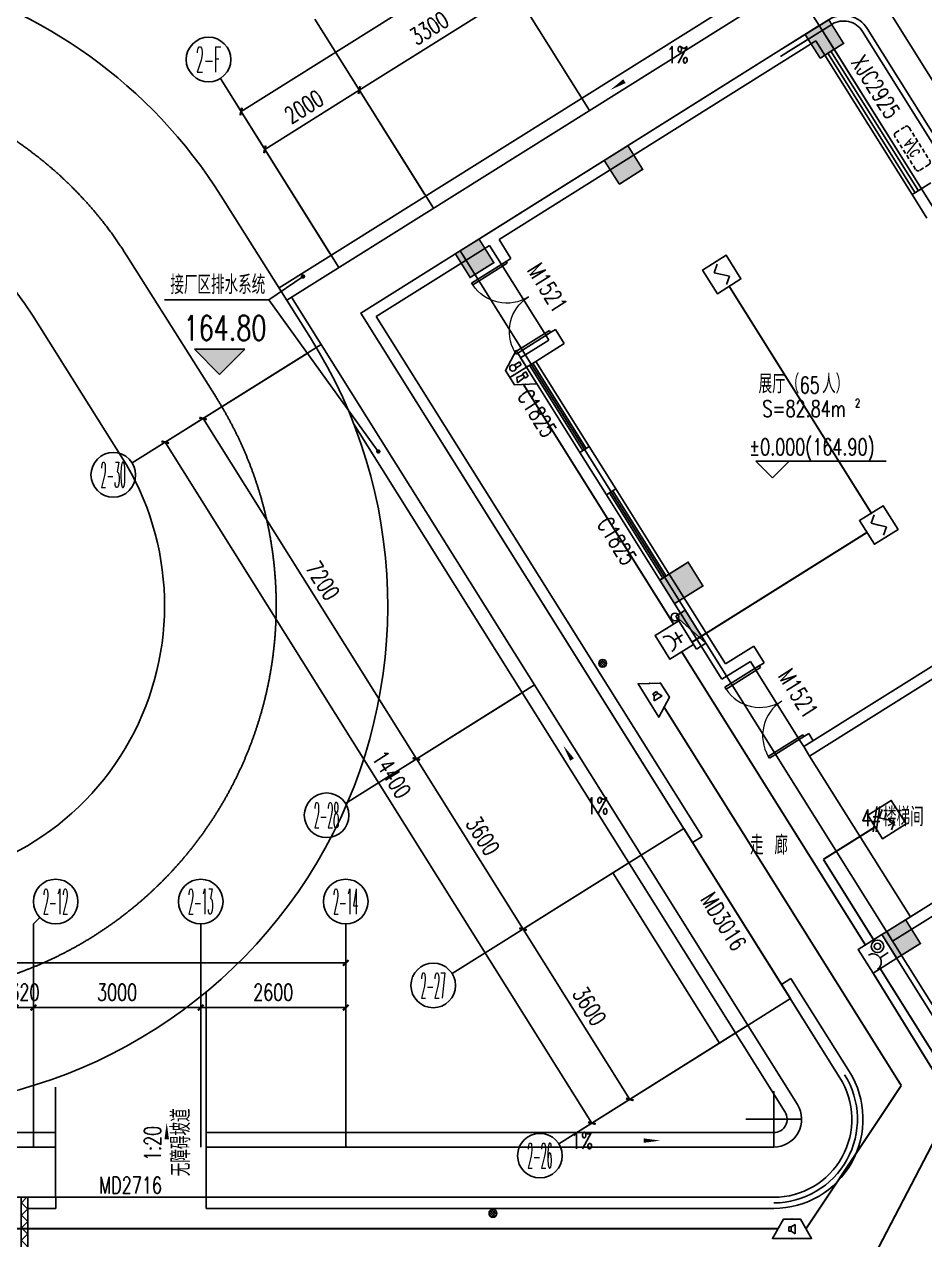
# Model space of a CAD drawing. Extents: x -9422388 to 15610651, y -1992469 to 953794.
# Drawn here: x -2934038 to -2917898, y -431519 to -409738 of the extents above; entities that cross this region are included whole.
import ezdxf
from ezdxf.enums import TextEntityAlignment as Align

# ---------------------------------------------------------------- set-up
doc = ezdxf.new("R2010")
doc.units = 0
doc.header["$LTSCALE"] = 1000
for name, pattern in [('( Hidden )', [0.375, 0.25, -0.125]), ('DASH', [0.35, 0.25, -0.1]), ('DOTE', [2.42, 2, -0.2, 0.02, -0.2])]:
    doc.linetypes.add(name, pattern=pattern)
for name, color, linetype in [('A-FLOR-HVAC', 4, 'Continuous'), ('AXIS_TEXT', 7, 'Continuous'), ('C-KZ', 2, 'Continuous'), ('C-Z-HATCH', 253, 'Continuous'), ('EQUIP-消防', 3, 'Continuous'), ('EQUIP_消火栓', 7, 'Continuous'), ('WINDOW_TEXT', 7, 'Continuous'), ('WIRE-消防', 5, 'DOTE'), ('WIRE-消防广播', 4, 'TG_BC'), ('WIRE-消防电话', 4, 'TG_F'), ('道路', 4, 'Continuous')]:
    doc.layers.add(name, color=color, linetype=linetype)
doc.styles.add('_TCH_AXIS', font='COMPLEX', dxfattribs={"bigfont": 'GBCBIG'})
doc.styles.add('_TCH_DIM', font='SIMPLEX', dxfattribs={"bigfont": 'GBCBIG'})
doc.styles.add('_TCH_DIM_T3', font='SIMPLEX', dxfattribs={"width": 0.705882, "bigfont": 'GBCBIG'})
doc.styles.add('_TCH_WINDOW', font='SIMPLEX', dxfattribs={"height": 3.5, "bigfont": 'GBCBIG'})
doc.styles.add('COMPLEX', font='COMPLEX')
doc.styles.get("Standard").update_dxf_attribs({"font": 'gbenor.shx', "bigfont": 'gbcbig.shx'})
doc.styles.add('TG_LINETYPE', font='SIMPLEX', dxfattribs={"width": 0.8, "height": 3.5, "bigfont": 'HZTXT'})
doc.linetypes.add('TG_BC', pattern='A,2,-0.85,["BC",TG_LINETYPE,S=0.1,R=0,X=-0.65,Y=-0.15],0', length=2.85)
doc.linetypes.add('TG_F', pattern='A,2,-0.4,["F",TG_LINETYPE,S=0.1,R=0,X=-0.28,Y=-0.15],0', length=2.4)
doc.dimstyles.new('_TCH_ARCH&&100', dxfattribs={"dimtxt": 297.5, "dimasz": 100, "dimexe": 250, "dimexo": 300, "dimgap": 126.25, "dimtad": 1, "dimdec": 0, "dimzin": 0, "dimdsep": 46, "dimtxsty": '_TCH_DIM_T3', "dimblk": 'ARCHTICK', "dimcen": 0.09, "dimclrt": 7, "dimazin": 2, "dimtfac": 1, "dimtdec": 0, "dimtix": 1, "dimtmove": 2, "dimatfit": 3, "dimfxl": 0, "dimtolj": 1, "dimtzin": 0, "dimarcsym": 0})

# ---------------------------------------------------------------- blocks, each defined once
blk = doc.blocks.new('KTWJ1')
at = {"layer": 'A-FLOR-HVAC', "color": 0, "linetype": '( Hidden )', "ltscale": 0.3}
blk.add_lwpolyline([(152982, -14209, 0.414214), (153032, -14259), (153732, -14259, 0.414214), (153782, -14209), (153782, -14009, 0.414214), (153732, -13959), (153032, -13959, 0.414214), (152982, -14009)], format="xyb", close=True, dxfattribs=at)
at = {"layer": 'A-FLOR-HVAC', "color": 0, "style": '_TCH_WINDOW', "width": 0.705882}
blk.add_text('A/C', height=170, dxfattribs=at).set_placement((153214, -14188))
blk = doc.blocks.new('A$C75680FEE')
at = {"layer": '道路', "color": 0, "linetype": 'Continuous'}
blk.add_line((120.239, 32.047), (118.365, 34.384), dxfattribs=at)
at = {"layer": '道路', "color": 0, "linetype": 'DASH', "ltscale": 5}
blk.add_line((118.679, 30.796), (116.805, 33.132), dxfattribs=at)
at = {"layer": '道路', "color": 0, "linetype": 'Continuous', "flags": 128}
blk.add_lwpolyline([(117.119, 29.544), (115.245, 31.881, 0.397913), (108.439, 32.821), (94.752, 23.046, 0.774175), (96.141, 19.432), (113.787, 21.447, 0.590353), (117.119, 29.544)], format="xyb", dxfattribs=at)
at = {"layer": '道路', "color": 0, "linetype": 'Continuous'}
for centre, start, end in [((111.345, 28.752), 38.74, 125.533), ((113.22, 26.415), 276.5175, 38.74)]:
    blk.add_arc(centre, 9, start, end, dxfattribs=at)
at = {"layer": '道路', "color": 0, "linetype": 'DASH', "ltscale": 5}
for centre, start, end in [((111.345, 28.752), 38.74, 125.533), ((113.22, 26.415), 276.5175, 38.74)]:
    blk.add_arc(centre, 7, start, end, dxfattribs=at)
blk = doc.blocks.new('宿舍楼柱网1')
at = {"layer": 'C-Z-HATCH'}
h = blk.add_hatch(color=0, dxfattribs=at)
h.dxf.hatch_style = 1
h.paths.add_polyline_path([(645860, 167538), (646284, 167803), (646019, 168227), (645595, 167962)])
h = blk.add_hatch(color=0, dxfattribs=at)
h.dxf.hatch_style = 1
edge = h.paths.add_edge_path()
edge.add_line((642259, 165280), (642680, 165549))
edge.add_line((642680, 165549), (642415, 165973))
edge.add_line((642415, 165973), (641991, 165708))
edge.add_line((641991, 165708), (642262, 165283))
h = blk.add_hatch(color=0, dxfattribs=at)
h.dxf.hatch_style = 1
h.paths.add_polyline_path([(642259, 165280), (642683, 165545), (642418, 165969), (641994, 165704)])
h = blk.add_hatch(color=0, dxfattribs=at)
h.dxf.hatch_style = 1
h.paths.add_polyline_path([(639588, 163611), (640012, 163876), (639747, 164300), (639323, 164035)])
h = blk.add_hatch(color=0, dxfattribs=at)
h.dxf.hatch_style = 1
h.paths.add_polyline_path([(643252, 157766), (643760, 158084), (643495, 158508), (642987, 158190)])
h = blk.add_hatch(color=0, dxfattribs=at)
h.dxf.hatch_style = 1
h.paths.add_polyline_path([(647235, 151411), (647659, 151675), (647394, 152100), (646970, 151835)])
at = {"layer": 'C-KZ', "color": 0, "const_width": 30}
for points in [[(645860, 167538), (646281, 167806), (646016, 168231), (645592, 167966), (645863, 167540)], [(642259, 165280), (642680, 165549), (642415, 165973), (641991, 165708), (642262, 165283)], [(639588, 163611), (640012, 163876), (639747, 164300), (639323, 164035), (639588, 163611)], [(643252, 157766), (643760, 158084), (643495, 158508), (642987, 158190), (643252, 157766)], [(647235, 151411), (647659, 151675), (647394, 152100), (646970, 151835), (647235, 151411)]]:
    blk.add_lwpolyline(points, dxfattribs=at)
blk = doc.blocks.new('$TCHSYS$WIN2D')
at = {"color": 0}
for p, q in [((-0.5, 0.5), (0.5, 0.5)), ((-0.5, 0.5), (-0.5, -0.5)), ((0.5, 0.5), (0.5, -0.5)), ((0.5, 0.1667), (-0.5, 0.1667)), ((0.5, -0.1667), (-0.5, -0.1667)), ((-0.5, -0.5), (0.5, -0.5))]:
    blk.add_line(p, q, dxfattribs=at)
blk = doc.blocks.new('_ArchTick')
at = {"color": 0, "linetype": 'ByBlock', "const_width": 0.4}
blk.add_lwpolyline([(-0.5, -0.5), (0.5, 0.5)], dxfattribs=at)
blk = doc.blocks.new('*D2797')
at = {"color": 0, "lineweight": -2, "transparency": 16777216}
for p, q in [((1362230, -187593), (1362230, -184343)), ((1418550, -187593), (1418550, -184343)), ((1362230, -184593), (1418550, -184593))]:
    blk.add_line(p, q, dxfattribs=at)
at = {"layer": 'Defpoints', "color": 0, "transparency": 16777216}
for p in [(1418550, -184593), (1362230, -187893), (1418550, -187893)]:
    blk.add_point(p, dxfattribs=at)
at = {"color": 0, "lineweight": -2, "transparency": 16777216, "xscale": 100, "yscale": 100, "zscale": 100, "rotation": 180}
blk.add_blockref('_ArchTick', (1362230, -184593), dxfattribs=at)
at = {"color": 0, "lineweight": -2, "transparency": 16777216, "xscale": 100, "yscale": 100, "zscale": 100}
blk.add_blockref('_ArchTick', (1418550, -184593), dxfattribs=at)
at = {"color": 7, "transparency": 16777216, "insert": (1390390, -184318), "char_height": 297.5, "attachment_point": 5, "style": '_TCH_DIM_T3'}
blk.add_mtext('\\A1;56320', dxfattribs=at)
blk = doc.blocks.new('*D2808')
at = {"color": 0, "lineweight": -2, "transparency": 16777216}
for p, q in [((1412630, -187593), (1412630, -185143)), ((1412950, -187593), (1412950, -185143)), ((1412630, -185393), (1412530, -185393)), ((1412630, -185393), (1412950, -185393)), ((1412950, -185393), (1413050, -185393))]:
    blk.add_line(p, q, dxfattribs=at)
at = {"layer": 'Defpoints', "color": 0, "transparency": 16777216}
for p in [(1412950, -185393), (1412630, -187893), (1412950, -187893)]:
    blk.add_point(p, dxfattribs=at)
at = {"color": 0, "lineweight": -2, "transparency": 16777216, "xscale": 100, "yscale": 100, "zscale": 100}
blk.add_blockref('_ArchTick', (1412630, -185393), dxfattribs=at)
at = {"color": 0, "lineweight": -2, "transparency": 16777216, "xscale": 100, "yscale": 100, "zscale": 100, "rotation": 180}
blk.add_blockref('_ArchTick', (1412950, -185393), dxfattribs=at)
at = {"color": 7, "transparency": 16777216, "insert": (1412790, -185118), "char_height": 297.5, "attachment_point": 5, "style": '_TCH_DIM_T3'}
blk.add_mtext('\\A1;320', dxfattribs=at)
blk = doc.blocks.new('*D2809')
at = {"color": 0, "lineweight": -2, "transparency": 16777216}
for p, q in [((1412950, -187593), (1412950, -185143)), ((1415950, -187593), (1415950, -185143)), ((1412950, -185393), (1415950, -185393))]:
    blk.add_line(p, q, dxfattribs=at)
at = {"layer": 'Defpoints', "color": 0, "transparency": 16777216}
for p in [(1415950, -185393), (1412950, -187893), (1415950, -187893)]:
    blk.add_point(p, dxfattribs=at)
at = {"color": 0, "lineweight": -2, "transparency": 16777216, "xscale": 100, "yscale": 100, "zscale": 100, "rotation": 180}
blk.add_blockref('_ArchTick', (1412950, -185393), dxfattribs=at)
at = {"color": 0, "lineweight": -2, "transparency": 16777216, "xscale": 100, "yscale": 100, "zscale": 100}
blk.add_blockref('_ArchTick', (1415950, -185393), dxfattribs=at)
at = {"color": 7, "transparency": 16777216, "insert": (1414450, -185118), "char_height": 297.5, "attachment_point": 5, "style": '_TCH_DIM_T3'}
blk.add_mtext('\\A1;3000', dxfattribs=at)
blk = doc.blocks.new('*D2810')
at = {"color": 0, "lineweight": -2, "transparency": 16777216}
for p, q in [((1415950, -187593), (1415950, -185143)), ((1418550, -187593), (1418550, -185143)), ((1415950, -185393), (1418550, -185393))]:
    blk.add_line(p, q, dxfattribs=at)
at = {"layer": 'Defpoints', "color": 0, "transparency": 16777216}
for p in [(1418550, -185393), (1415950, -187893), (1418550, -187893)]:
    blk.add_point(p, dxfattribs=at)
at = {"color": 0, "lineweight": -2, "transparency": 16777216, "xscale": 100, "yscale": 100, "zscale": 100, "rotation": 180}
blk.add_blockref('_ArchTick', (1415950, -185393), dxfattribs=at)
at = {"color": 0, "lineweight": -2, "transparency": 16777216, "xscale": 100, "yscale": 100, "zscale": 100}
blk.add_blockref('_ArchTick', (1418550, -185393), dxfattribs=at)
at = {"color": 7, "transparency": 16777216, "insert": (1417250, -185118), "char_height": 297.5, "attachment_point": 5, "style": '_TCH_DIM_T3'}
blk.add_mtext('\\A1;2600', dxfattribs=at)
blk = doc.blocks.new('*D2811')
at = {"color": 0, "lineweight": -2, "transparency": 16777216}
for p, q in [((1426317, -166831), (1424591, -164077)), ((1416674, -169334), (1424723, -164289)), ((1418267, -171876), (1416541, -169122))]:
    blk.add_line(p, q, dxfattribs=at)
at = {"layer": 'Defpoints', "color": 0, "transparency": 16777216}
for p in [(1424723, -164289), (1426476, -167085), (1418426, -172130)]:
    blk.add_point(p, dxfattribs=at)
at = {"color": 0, "lineweight": -2, "transparency": 16777216, "xscale": 100, "yscale": 100, "zscale": 100}
for p, rotation in [((1424723, -164289), 32.07829767622253), ((1416674, -169334), 212.0782976762225)]:
    blk.add_blockref('_ArchTick', p, dxfattribs=dict(at, rotation=rotation))
at = {"color": 7, "transparency": 16777216, "insert": (1420553, -166578), "char_height": 297.5, "attachment_point": 5, "rotation": 32.0783, "style": '_TCH_DIM_T3'}
blk.add_mtext('\\A1;9500', dxfattribs=at)
blk = doc.blocks.new('*D2812')
at = {"color": 0, "lineweight": -2, "transparency": 16777216}
for p, q in [((1419962, -170814), (1418661, -168738)), ((1417099, -170012), (1418793, -168950)), ((1418267, -171876), (1416966, -169800))]:
    blk.add_line(p, q, dxfattribs=at)
at = {"layer": 'Defpoints', "color": 0, "transparency": 16777216}
for p in [(1418793, -168950), (1420121, -171068), (1418426, -172130)]:
    blk.add_point(p, dxfattribs=at)
at = {"color": 0, "lineweight": -2, "transparency": 16777216, "xscale": 100, "yscale": 100, "zscale": 100}
for p, rotation in [((1418793, -168950), 32.07829767622228), ((1417099, -170012), 212.0782976762223)]:
    blk.add_blockref('_ArchTick', p, dxfattribs=dict(at, rotation=rotation))
at = {"color": 7, "transparency": 16777216, "insert": (1417800, -169248), "char_height": 297.5, "attachment_point": 5, "rotation": 32.0783, "style": '_TCH_DIM_T3'}
blk.add_mtext('\\A1;2000', dxfattribs=at)
blk = doc.blocks.new('*D2813')
at = {"color": 0, "lineweight": -2, "transparency": 16777216}
for p, q in [((1422758, -169061), (1421457, -166985)), ((1418793, -168950), (1421590, -167197)), ((1419962, -170814), (1418661, -168738))]:
    blk.add_line(p, q, dxfattribs=at)
at = {"layer": 'Defpoints', "color": 0, "transparency": 16777216}
for p in [(1421590, -167197), (1422917, -169315), (1420121, -171068)]:
    blk.add_point(p, dxfattribs=at)
at = {"color": 0, "lineweight": -2, "transparency": 16777216, "xscale": 100, "yscale": 100, "zscale": 100}
for p, rotation in [((1421590, -167197), 32.07829767622404), ((1418793, -168950), 212.078297676224)]:
    blk.add_blockref('_ArchTick', p, dxfattribs=dict(at, rotation=rotation))
at = {"color": 7, "transparency": 16777216, "insert": (1420045, -167840), "char_height": 297.5, "attachment_point": 5, "rotation": 32.0783, "style": '_TCH_DIM_T3'}
blk.add_mtext('\\A1;3300', dxfattribs=at)
blk = doc.blocks.new('*D2814')
at = {"color": 0, "lineweight": -2, "transparency": 16777216}
for p, q in [((1426317, -166831), (1425016, -164755)), ((1421590, -167197), (1425148, -164967)), ((1422758, -169061), (1421457, -166985))]:
    blk.add_line(p, q, dxfattribs=at)
at = {"layer": 'Defpoints', "color": 0, "transparency": 16777216}
for p in [(1425148, -164967), (1426476, -167085), (1422917, -169315)]:
    blk.add_point(p, dxfattribs=at)
at = {"color": 0, "lineweight": -2, "transparency": 16777216, "xscale": 100, "yscale": 100, "zscale": 100}
for p, rotation in [((1425148, -164967), 32.07829767622178), ((1421590, -167197), 212.0782976762218)]:
    blk.add_blockref('_ArchTick', p, dxfattribs=dict(at, rotation=rotation))
at = {"color": 7, "transparency": 16777216, "insert": (1423223, -165849), "char_height": 297.5, "attachment_point": 5, "rotation": 32.0783, "style": '_TCH_DIM_T3'}
blk.add_mtext('\\A1;4200', dxfattribs=at)
blk = doc.blocks.new('_AXISO')
at = {"color": 0}
blk.add_circle((0, 0), 0.5, dxfattribs=at)
at = {"layer": 'AXIS_TEXT', "color": 0, "style": 'COMPLEX', "width": 1.041667}
blk.add_attdef('A', text='', height=0.56, dxfattribs=at).set_placement((-0.25, -0.28), (0.25, -0.28), align=Align.FIT)
blk = doc.blocks.new('*D2830')
at = {"color": 0, "lineweight": -2, "transparency": 16777216}
for p, q in [((1428109, -167242), (1430185, -165941)), ((1429973, -166073), (1433796, -172174)), ((1431932, -173343), (1434008, -172041))]:
    blk.add_line(p, q, dxfattribs=at)
at = {"layer": 'Defpoints', "color": 0, "transparency": 16777216}
for p in [(1427854, -167401), (1433796, -172174), (1431678, -173502)]:
    blk.add_point(p, dxfattribs=at)
at = {"color": 0, "lineweight": -2, "transparency": 16777216, "xscale": 100, "yscale": 100, "zscale": 100}
for p, rotation in [((1429973, -166073), 122.0782976762224), ((1433796, -172174), 302.0782976762225)]:
    blk.add_blockref('_ArchTick', p, dxfattribs=dict(at, rotation=rotation))
at = {"color": 7, "transparency": 16777216, "insert": (1432118, -168978), "char_height": 297.5, "attachment_point": 5, "rotation": 302.0783, "style": '_TCH_DIM_T3'}
blk.add_mtext('\\A1;7200', dxfattribs=at)
blk = doc.blocks.new('*D2831')
at = {"color": 0, "lineweight": -2, "transparency": 16777216}
for p, q in [((1417856, -173668), (1415102, -175394)), ((1415314, -175261), (1422962, -187463)), ((1425504, -185870), (1422750, -187596))]:
    blk.add_line(p, q, dxfattribs=at)
at = {"layer": 'Defpoints', "color": 0, "transparency": 16777216}
for p in [(1418110, -173509), (1425758, -185710), (1422962, -187463)]:
    blk.add_point(p, dxfattribs=at)
at = {"color": 0, "lineweight": -2, "transparency": 16777216, "xscale": 100, "yscale": 100, "zscale": 100}
for p, rotation in [((1415314, -175261), 122.0782976762229), ((1422962, -187463), 302.0782976762229)]:
    blk.add_blockref('_ArchTick', p, dxfattribs=dict(at, rotation=rotation))
at = {"color": 7, "transparency": 16777216, "insert": (1419371, -181216), "char_height": 297.5, "attachment_point": 5, "rotation": 302.0783, "style": '_TCH_DIM_T3'}
blk.add_mtext('\\A1;14400', dxfattribs=at)
blk = doc.blocks.new('*D2832')
at = {"color": 0, "lineweight": -2, "transparency": 16777216}
for p, q in [((1423592, -182819), (1421516, -184120)), ((1421728, -183987), (1423640, -187038)), ((1425504, -185870), (1423428, -187171))]:
    blk.add_line(p, q, dxfattribs=at)
at = {"layer": 'Defpoints', "color": 0, "transparency": 16777216}
for p in [(1423846, -182660), (1425758, -185710), (1423640, -187038)]:
    blk.add_point(p, dxfattribs=at)
at = {"color": 0, "lineweight": -2, "transparency": 16777216, "xscale": 100, "yscale": 100, "zscale": 100}
for p, rotation in [((1421728, -183987), 122.0782976762242), ((1423640, -187038), 302.0782976762242)]:
    blk.add_blockref('_ArchTick', p, dxfattribs=dict(at, rotation=rotation))
at = {"color": 7, "transparency": 16777216, "insert": (1422917, -185367), "char_height": 297.5, "attachment_point": 5, "rotation": 302.0783, "style": '_TCH_DIM_T3'}
blk.add_mtext('\\A1;3600', dxfattribs=at)
blk = doc.blocks.new('*D2833')
at = {"color": 0, "lineweight": -2, "transparency": 16777216}
for p, q in [((1421680, -179769), (1419604, -181070)), ((1419816, -180937), (1421728, -183987)), ((1423592, -182819), (1421516, -184120))]:
    blk.add_line(p, q, dxfattribs=at)
at = {"layer": 'Defpoints', "color": 0, "transparency": 16777216}
for p in [(1421934, -179609), (1423846, -182660), (1421728, -183987)]:
    blk.add_point(p, dxfattribs=at)
at = {"color": 0, "lineweight": -2, "transparency": 16777216, "xscale": 100, "yscale": 100, "zscale": 100}
for p, rotation in [((1419816, -180937), 122.0782976762244), ((1421728, -183987), 302.0782976762244)]:
    blk.add_blockref('_ArchTick', p, dxfattribs=dict(at, rotation=rotation))
at = {"color": 7, "transparency": 16777216, "insert": (1421005, -182316), "char_height": 297.5, "attachment_point": 5, "rotation": 302.0783, "style": '_TCH_DIM_T3'}
blk.add_mtext('\\A1;3600', dxfattribs=at)
blk = doc.blocks.new('*D2834')
at = {"color": 0, "lineweight": -2, "transparency": 16777216}
for p, q in [((1417856, -173668), (1415780, -174969)), ((1415992, -174836), (1419816, -180937)), ((1421680, -179769), (1419604, -181070))]:
    blk.add_line(p, q, dxfattribs=at)
at = {"layer": 'Defpoints', "color": 0, "transparency": 16777216}
for p in [(1418110, -173509), (1421934, -179609), (1419816, -180937)]:
    blk.add_point(p, dxfattribs=at)
at = {"color": 0, "lineweight": -2, "transparency": 16777216, "xscale": 100, "yscale": 100, "zscale": 100}
for p, rotation in [((1415992, -174836), 122.0782976762235), ((1419816, -180937), 302.0782976762235)]:
    blk.add_blockref('_ArchTick', p, dxfattribs=dict(at, rotation=rotation))
at = {"color": 7, "transparency": 16777216, "insert": (1418137, -177741), "char_height": 297.5, "attachment_point": 5, "rotation": 302.0783, "style": '_TCH_DIM_T3'}
blk.add_mtext('\\A1;7200', dxfattribs=at)
blk = doc.blocks.new('$DorLib2D$00000002')
at = {"color": 0}
for p, q in [((-0.5, 0), (-0.5, 0.4875)), ((-0.475, 0.4875), (-0.5, 0.4875)), ((-0.475, 0), (-0.475, 0.4875)), ((0.475, 0), (0.475, 0.4875)), ((0.475, 0.4875), (0.5, 0.4875)), ((0.5, 0), (0.5, 0.4875)), ((-0.5, 0), (-0.475, 0)), ((0.5, 0), (0.475, 0))]:
    blk.add_line(p, q, dxfattribs=at)
at = {"color": 0, "lineweight": 13}
for centre, start, end in [((-0.4875, 0), 0, 88.53072), ((0.4875, 0), 91.46928, 180)]:
    blk.add_arc(centre, 0.4875, start, end, dxfattribs=at)
blk = doc.blocks.new('$Equip$00002649')
for p, q in [((-0.5, 0.5), (-0.5, -0.5)), ((0.5, 0.5), (-0.5, 0.5)), ((0.5, -0.5), (0.5, 0.5)), ((-0.2, 0.2), (0.05, 0.4)), ((0, 0), (-0.2, 0.2)), ((0, 0), (0.2, -0.2)), ((0.2, -0.2), (-0.05, -0.4)), ((-0.5, -0.5), (0.5, -0.5))]:
    blk.add_line(p, q)
at = {"const_width": 0.04}
blk.add_lwpolyline([(-0.5, 0.5), (0.5, 0.5), (0.5, -0.5), (-0.5, -0.5), (-0.5, 0.5), (0.5, 0.5)], dxfattribs=at)
for p in [(0, 0.5), (-0.5, 0), (0.5, 0), (0, -0.5)]:
    blk.add_point(p)
at = {"color": 7, "flags": 1}
for tag, height, p in [('A', 0.00002, (0, 0)), ('B', 0.4, (0.762, -0.208))]:
    blk.add_attdef(tag, text='', height=height, dxfattribs=at).set_placement(p, align=Align.MIDDLE_CENTER)
blk = doc.blocks.new('$equip$00002656')
for p, q in [((-0.5, 1), (-0.5, 0)), ((0.5, 1), (-0.5, 1)), ((0.5, 0), (0.5, 1)), ((0, 0.5), (0, 0.15)), ((-0.5, 0), (0.5, 0)), ((-0.219, 0.331), (0.222, 0.331))]:
    blk.add_line(p, q)
at = {"const_width": 0.04}
blk.add_lwpolyline([(-0.5, 1), (0.5, 1), (0.5, 0), (-0.5, 0), (-0.5, 1), (0.5, 1)], dxfattribs=at)
blk.add_arc((0, 0.8), 0.3, 180, 0)
for p in [(0, 1), (-0.5, 0.5), (0.5, 0.5), (0, 0)]:
    blk.add_point(p)
at = {"color": 7, "flags": 1}
for tag, height, p in [('B', 0.4, (0.762, 0.292)), ('A', 0.00002, (0, 0))]:
    blk.add_attdef(tag, text='', height=height, dxfattribs=at).set_placement(p, align=Align.MIDDLE_CENTER)
blk = doc.blocks.new('$equip$00002679')
for p, q in [((-0.3, 0.699), (-0.703, 0)), ((-0.264, 0.249), (-0.304, 0.569)), ((-0.304, 0.569), (-0.128, 0.489)), ((0.3, 0.699), (-0.3, 0.699)), ((0.3, 0.699), (-0.3, 0.699)), ((-0.128, 0.489), (-0.168, 0.249)), ((0, 0.699), (0, 0)), ((0.703, 0), (0.3, 0.699)), ((-0.703, 0), (0.703, 0)), ((-0.304, 0.249), (-0.304, 0.113)), ((-0.128, 0.249), (-0.304, 0.249)), ((-0.304, 0.113), (-0.128, 0.113)), ((-0.128, 0.113), (-0.128, 0.249)), ((0.174, 0.11), (0.174, 0.338)), ((0.294, 0.11), (0.174, 0.11)), ((0.294, 0.338), (0.294, 0.11))]:
    blk.add_line(p, q)
at = {"const_width": 0.04}
for points in [[(-0.299, 0.699), (0.301, 0.699), (0.703, 0), (-0.702, 0), (-0.299, 0.699), (0.301, 0.699)], [(-0.3, 0.699), (0.3, 0.699), (0.703, 0), (-0.703, 0), (-0.3, 0.699), (0.3, 0.699)]]:
    blk.add_lwpolyline(points, dxfattribs=at)
blk.add_circle((0.234, 0.43), 0.111)
for p in [(0, 0.699), (-0.501, 0.349), (0, 0), (0.502, 0.349)]:
    blk.add_point(p)
at = {"color": 7, "flags": 1}
for tag, height, p in [('B', 0.4, (0.961, 0.299)), ('A', 0.00002, (0, 0))]:
    blk.add_attdef(tag, text='', height=height, dxfattribs=at).set_placement(p, align=Align.MIDDLE_CENTER)
blk = doc.blocks.new('$equip$00002655')
for p, q in [((-0.5, 1), (-0.5, 0)), ((0.5, 1), (-0.5, 1)), ((0.5, 0), (0.5, 1)), ((-0.169, 0.5), (-0.169, 0.15)), ((-0.5, 0), (0.5, 0))]:
    blk.add_line(p, q)
at = {"const_width": 0.04}
blk.add_lwpolyline([(-0.5, 1), (0.5, 1), (0.5, 0), (-0.5, 0), (-0.5, 1), (0.5, 1)], dxfattribs=at)
for radius in [0.226, 0.113]:
    blk.add_circle((0.227, 0.36), radius)
blk.add_arc((-0.169, 0.8), 0.3, 180, 0)
for p in [(0, 1), (-0.5, 0.5), (0.5, 0.5), (0, 0)]:
    blk.add_point(p)
at = {"color": 7, "flags": 1}
for tag, height, p in [('B', 0.4, (0.762, 0.292)), ('A', 0.00002, (0, 0))]:
    blk.add_attdef(tag, text='', height=height, dxfattribs=at).set_placement(p, align=Align.MIDDLE_CENTER)
blk = doc.blocks.new('$equip$00002677')
for p, q in [((-0.3, 0.699), (-0.703, 0)), ((0.3, 0.699), (-0.3, 0.699)), ((-0.036, 0.421), (0.118, 0.503)), ((0.118, 0.503), (0.118, 0.173)), ((0.703, 0), (0.3, 0.699)), ((-0.703, 0), (0.703, 0)), ((-0.117, 0.421), (-0.117, 0.26)), ((-0.117, 0.421), (-0.036, 0.421)), ((-0.036, 0.26), (-0.117, 0.26)), ((-0.036, 0.421), (-0.036, 0.26)), ((0.118, 0.173), (-0.036, 0.26))]:
    blk.add_line(p, q)
at = {"const_width": 0.04}
blk.add_lwpolyline([(-0.3, 0.699), (0.3, 0.699), (0.703, 0), (-0.703, 0), (-0.3, 0.699), (0.3, 0.699)], dxfattribs=at)
blk.add_lwpolyline([(-0.3, 0.699), (0.3, 0.699), (0.703, 0), (-0.703, 0), (-0.3, 0.699), (0.3, 0.699)], dxfattribs=at)
for p in [(0, 0.699), (-0.501, 0.349), (0, 0), (0.502, 0.349)]:
    blk.add_point(p)
at = {"color": 7, "flags": 1}
for tag, height, p in [('B', 0.4, (0.961, 0.299)), ('A', 0.00002, (0, 0))]:
    blk.add_attdef(tag, text='', height=height, dxfattribs=at).set_placement(p, align=Align.MIDDLE_CENTER)
blk = doc.blocks.new('$TwtSys$00000434')
at = {"color": 0}
for p, q in [((-0.5, 0.5), (-0.5, -0.5)), ((-0.5, -0.5), (0.5, 0.5)), ((0.5, 0.5), (-0.5, 0.5)), ((0.5, -0.5), (0.5, 0.5)), ((-0.5, -0.5), (0.5, -0.5))]:
    blk.add_line(p, q, dxfattribs=at)
blk.add_solid([(0.5, -0.5), (0.5, 0.5), (-0.5, -0.5)], dxfattribs=at)
blk = doc.blocks.new('76867')
blk.add_hatch(color=8).paths.add_polyline_path([(1416288.2, -174045.1), (1415838.2, -173595.1), (1416738.2, -173595.1)])
h = blk.add_hatch()
h.set_pattern_fill('ANSI37', color=8, scale=20)
h.set_pattern_definition([(45, (368848.466, 204780.552), (-22.4506403, 22.4506403), []), (135, (368848.466, 204780.552), (-22.4506403, -22.4506403), [])])
edge = h.paths.add_edge_path()
edge.add_arc((1423155.9, -179224.1), 70, 0, 360)
h = blk.add_hatch()
h.set_pattern_fill('ANSI37', color=8, scale=100)
h.set_pattern_definition([(45, (791256.12, 205282.17), (-112.2532, 112.2532), []), (135, (791256.12, 205282.17), (-112.2532, -112.2532), [])])
h.paths.add_polyline_path([(1412729.8, -188792.5), (1412849.8, -188792.5), (1412849.8, -199192.6), (1412729.8, -199192.6)])
h = blk.add_hatch()
h.set_pattern_fill('ANSI37', color=8, scale=20)
h.set_pattern_definition([(45, (366880.12, 194922.9), (-22.4506403, 22.4506403), []), (135, (366880.12, 194922.9), (-22.4506403, -22.4506403), [])])
edge = h.paths.add_edge_path()
edge.add_arc((1421187.6, -189081.7), 70, 0, 360)
at = {"color": 8}
for p, q in [((1422917.3, -169315.4), (1420792.9, -165926.1)), ((1420121.1, -171067.9), (1417996.8, -167678.7)), ((1427038.7, -167794.3), (1421107.4, -171511.9)), ((1427304.2, -168218), (1427038.7, -167794.3)), ((1426975.5, -168070), (1421298.4, -171628.2)), ((1426975.5, -168070), (1427134.8, -168324.2)), ((1427134.8, -168324.2), (1427304.2, -168218)), ((1418426.4, -172130.1), (1416302.1, -168740.8)), ((1429040.4, -170611.4), (1428701.5, -170823.8)), ((1428701.5, -170823.8), (1428967, -171247.5)), ((1421107.4, -171511.9), (1420599.1, -171830.5)), ((1421510.8, -171967.2), (1421298.4, -171628.2)), ((1420599.1, -171830.5), (1418819.7, -172945.8)), ((1420705.3, -172000), (1420599.1, -171830.5)), ((1421128.9, -171734.5), (1420705.3, -172000)), ((1421128.9, -171734.5), (1421341.4, -172073.4)), ((1420705.3, -172000), (1419095.4, -173009)), ((1421341.4, -172073.4), (1421510.8, -171967.2)), ((1417783.6, -172290), (1417173, -172711.8)), ((1421341.4, -172073.4), (1422138, -173344.4)), ((1417173, -172711.8), (1415300.2, -172711.8)), ((1419133.1, -175426.3), (1417173, -172711.8)), ((1418819.7, -172945.8), (1424767.7, -182435.8)), ((1424937.2, -182329.6), (1419095.4, -173009)), ((1422307.4, -173238.2), (1422138, -173344.4)), ((1422138, -173344.4), (1422191.1, -173429.1)), ((1422466.8, -173492.4), (1422307.4, -173238.2)), ((1418110.2, -173508.5), (1414720.9, -175632.8)), ((1416288.2, -174045.1), (1415838.2, -173595.1)), ((1415838.2, -173595.1), (1416738.2, -173595.1)), ((1416288.2, -174045.1), (1416738.2, -173595.1)), ((1422191.1, -173429.1), (1421682.7, -173747.8)), ((1422466.8, -173492.4), (1421958.4, -173811)), ((1421682.7, -173747.8), (1421788.9, -173917.2)), ((1421788.9, -173917.2), (1421958.4, -173811)), ((1422914.3, -175336.2), (1422744.8, -175442.4)), ((1423392.1, -176098.5), (1422914.3, -175336.2)), ((1422744.8, -175442.4), (1423222.7, -176204.8)), ((1426198.4, -175898.8), (1425898.4, -175598.8)), ((1425898.4, -175598.8), (1428239.9, -175598.8)), ((1426198.4, -175898.8), (1426498.4, -175598.8)), ((1423222.7, -176204.8), (1423392.1, -176098.5)), ((1432604.9, -177051.6), (1426758.4, -180716.1)), ((1432711.1, -177221.1), (1426864.6, -180885.6)), ((1424348.1, -177623.7), (1424178.6, -177729.9)), ((1424178.6, -177729.9), (1425294, -179509.6)), ((1425357.3, -179233.9), (1424348.1, -177623.7)), ((1425865.7, -178915.2), (1425357.3, -179233.9)), ((1426051.5, -179211.8), (1425865.7, -178915.2)), ((1425802.4, -179190.9), (1425294, -179509.6)), ((1425802.4, -179190.9), (1425882.1, -179318)), ((1425882.1, -179318), (1426051.5, -179211.8)), ((1425882.1, -179318), (1426678.7, -180589)), ((1421934, -179609.2), (1418544.7, -181733.5)), ((1434516.8, -180102), (1428246.6, -184032)), ((1434623, -180271.5), (1428352.8, -184201.5)), ((1426848.2, -180482.8), (1426678.7, -180589)), ((1426927.8, -180609.9), (1426848.2, -180482.8)), ((1426678.7, -180589), (1426758.4, -180716.1)), ((1426864.6, -180885.6), (1426758.4, -180716.1)), ((1424767.7, -182435.8), (1424937.2, -182329.6)), ((1424767.7, -182435.8), (1426361, -184977.8)), ((1423845.8, -182659.6), (1420456.5, -184783.9)), ((1413067, -183775.4), (1412949.8, -183892.6)), ((1412949.8, -187892.6), (1412949.8, -183892.6)), ((1415949.8, -187892.6), (1415949.8, -183892.6)), ((1418549.8, -187892.6), (1418549.8, -183892.6)), ((1428352.8, -184201.5), (1428246.6, -184032)), ((1426530.4, -184871.6), (1426361, -184977.8)), ((1427577.9, -186542.8), (1426530.4, -184871.6)), ((1426361, -184977.8), (1427408.5, -186649)), ((1425757.7, -185710), (1422368.4, -187834.3)), ((1413348.5, -188792.5), (1413348.5, -186818.8)), ((1416049.8, -188792.5), (1412829.8, -188792.5)), ((1413349.8, -188792.5), (1412849.8, -188792.5)), ((1412849.8, -188792.5), (1412849.8, -188992.5)), ((1413349.8, -188992.5), (1413349.8, -188792.5)), ((1426222.2, -188792.5), (1416049.8, -188792.5)), ((1416049.8, -188792.5), (1416049.8, -188992.5)), ((1412849.8, -188992.5), (1413349.8, -188992.5)), ((1416049.8, -188992.5), (1426222.2, -188992.5))]:
    blk.add_line(p, q, dxfattribs=at)
at = {"color": 8, "linetype": 'DASH'}
for p, q in [((1424937.2, -182329.6), (1424767.7, -182435.8)), ((1426361, -184977.8), (1426530.4, -184871.6)), ((1413349.8, -188792.5), (1413349.8, -188992.5)), ((1416049.8, -188992.5), (1416049.8, -188792.5))]:
    blk.add_line(p, q, dxfattribs=at)
at = {"color": 8}
for points in [[(1426422.8, -166811.6), (1417353.7, -172495.3)], [(1427038.8, -167794.6), (1426422.8, -166811.6)], [(1426560.9, -167032), (1417492.3, -172715.3)], [(1426864.6, -180885.6), (1428670.4, -183766.4)], [(1428879.8, -183635.1), (1428530, -183854.3)], [(1428226.7, -184188.3), (1429993.9, -187007.5)], [(1416049.8, -188792.5), (1416049.8, -185112.7)], [(1426223.5, -187893.2), (1426223.5, -186893.2)], [(1425723.5, -187393.2), (1426723.5, -187393.2)], [(1362389.8, -187632.6), (1413348.5, -187632.5)], [(1362129.8, -187892.6), (1413348.5, -187892.5)]]:
    blk.add_lwpolyline(points, dxfattribs=at)
for points, format in [([(1362129.8, -198492.6), (1362129.8, -199692.6), (1437016.2, -199692.6), (1442376.7, -190006.3), (1428055.4, -167156.9), (1427208.2, -167688.1, -0.4142136), (1427897.4, -167846.3), (1441326.9, -189272.8, -0.2728148), (1441368.4, -190795.7), (1437149.6, -198418.9, -0.2728148), (1435837.2, -199192.6), (1362829.8, -199192.6, -0.4142136), (1362129.8, -198492.6)], "xyb"), ([(1426392.5, -168199.4), (1427208.2, -167688.1, -0.4142136), (1427897.4, -167846.3), (1441326.9, -189272.8, -0.2728148), (1441368.4, -190795.7), (1437149.6, -198418.9, -0.2728148), (1435837.2, -199192.6), (1412849.8, -199192.6)], "xyb"), ([(1426445.6, -168284.1), (1427261.3, -167772.9, -0.4142136), (1427812.6, -167899.4), (1441242.2, -189325.9, -0.2728148), (1441280.9, -190747.3), (1437062.1, -198370.5, -0.2728148), (1435837.2, -199092.6), (1412849.8, -199092.6)], "xyb"), ([(1412849.8, -199092.6), (1435837.2, -199092.6, 0.2728148), (1437062.1, -198370.5), (1441280.9, -190747.3, 0.2728148), (1441242.2, -189325.9), (1427812.6, -167899.4, 0.4142136), (1427261.3, -167772.9), (1426341, -168349.7)], "xyb"), ([(1424211.6, -168371.8, 0, 0, 0), (1423291.4, -168948.5, 0, 80, 0), (1423545.6, -168789.2, 0, 0, 0)], "xyseb"), ([(1416049.8, -187892.5), (1426222.2, -187892.5, 0.5895047), (1426645.9, -187127), (1417579, -172661)], "xyb"), ([(1416049.8, -187632.5), (1426222.2, -187632.5, 0.5895047), (1426425.6, -187265.1), (1418689.5, -174922.3)], "xyb"), ([(1422977.4, -181539.5, 0, 0, 0), (1422447.5, -180694, 0, 80, 0), (1422606.8, -180948.2, 0, 0, 0)], "xyseb"), ([(1415340.3, -188180.4, 0, 0, 0), (1415340.3, -187454.2, 0, 80, 0), (1415340.3, -187754.2, 0, 0, 0)], "xyseb"), ([(1423029.7, -187776.5, 0, 0, 0), (1424189.2, -187776.5, 0, 80, 0), (1423889.2, -187776.5, 0, 0, 0)], "xyseb")]:
    blk.add_lwpolyline(points, format=format, dxfattribs=at)
for points in [[(1369329.8, -198492.6), (1436308.8, -198492.6), (1440984.3, -190044.2), (1427038.8, -167794.6), (1420599.1, -171830.5), (1430951.3, -188347.3), (1429542.7, -190892.6), (1376629.8, -190892.6), (1376629.8, -188792.6), (1369329.8, -188792.6)], [(1424608.4, -182181.6), (1423337.4, -182978.2), (1425249.3, -186028.6), (1426520.3, -185232)], [(1412729.8, -188792.5), (1412849.8, -188792.5), (1412849.8, -199192.6), (1412729.8, -199192.6)]]:
    blk.add_lwpolyline(points, close=True, dxfattribs=at)
blk.add_lwpolyline([(1376629.8, -188792.6), (1426222.2, -188792.5, 0.5895079), (1427408.5, -186649), (1418819.7, -172945.8), (1420599.1, -171830.5), (1430951.3, -188347.3), (1429542.7, -190892.6), (1376629.8, -190892.6)], format="xyb", close=True, dxfattribs=at)
at = {"color": 8, "const_width": 40}
for points in [[(1417800.1, -172278.6, 1), (1417767.2, -172301.4, 1)], [(1419144.9, -175442.5, 1), (1419121.4, -175410.1, 1)]]:
    blk.add_lwpolyline(points, format="xyb", close=True, dxfattribs=at)
at = {"color": 8}
for centre in [(1424452.3, -178392), (1423155.9, -179224.1), (1421187.6, -189081.7)]:
    blk.add_circle(centre, 70, dxfattribs=at)
for centre, radius, start in [((1426222.2, -187392.5), 1600, 270.00004), ((1426222.2, -187392.6), 1500, 270), ((1426222.2, -187392.5), 1400, 270.00004)]:
    blk.add_arc(centre, radius, start, 32.0783, dxfattribs=at)
at = {"color": 8, "xscale": 1000, "yscale": 1000, "zscale": 1000, "rotation": 353.4824571599657}
blk.add_blockref('A$C75680FEE', (1294816.3, -191580), dxfattribs=at)
at = {"color": 8}
blk.add_blockref('宿舍楼柱网1', (781191.9, -335918.9), dxfattribs=at)
ref = blk.add_blockref('_AXISO', (1416089.7, -168401.9), dxfattribs=dict(at, xscale=800, yscale=800, zscale=800))
ref.add_attrib('A', '2-F', dxfattribs={"layer": 'AXIS_TEXT', "color": 8, "height": 452.55, "style": '_TCH_AXIS', "width": 0.33871}).set_placement((1415863.4, -168628.2), (1416316, -168628.2), align=Align.FIT)
ref = blk.add_blockref('$TCHSYS$WIN2D', (1428002.9, -169520.9), dxfattribs=dict(at, xscale=2950, yscale=-200, zscale=200, rotation=302.0782976762252))
ref.add_attrib('A', 'XJC2925', (1427595.7, -168448.9), dxfattribs={"layer": 'WINDOW_TEXT', "color": 8, "height": 297.5, "rotation": 302.0783, "style": '_TCH_WINDOW', "width": 0.705882})
at = {"color": 8, "xscale": -1, "rotation": 122.0782976835921}
blk.add_blockref('KTWJ1', (1335293.4, -47526), dxfattribs=at)
at = {"color": 8}
ref = blk.add_blockref('$DorLib2D$00000002', (1421824.4, -172655.8), dxfattribs=dict(at, xscale=1500, yscale=-1500, zscale=200, rotation=302.0782976762217))
ref.add_attrib('A', 'M1521', (1421791, -172175.1), dxfattribs={"layer": 'WINDOW_TEXT', "color": 8, "height": 297.5, "rotation": 302.0783, "style": '_TCH_WINDOW', "width": 0.705882})
ref = blk.add_blockref('$TCHSYS$WIN2D', (1422351.6, -174626.7), dxfattribs=dict(at, xscale=1800, yscale=200, zscale=200, rotation=302.0782976762214))
ref.add_attrib('A', 'C1825', (1421613.1, -174434.6), dxfattribs={"layer": 'WINDOW_TEXT', "color": 8, "height": 297.5, "rotation": 302.0783, "style": '_TCH_WINDOW', "width": 0.705882})
ref = blk.add_blockref('_AXISO', (1414382, -175845.2), dxfattribs=dict(at, xscale=800, yscale=800, zscale=800))
ref.add_attrib('A', '2-30', dxfattribs={"layer": 'AXIS_TEXT', "color": 8, "height": 452.55, "style": '_TCH_AXIS', "width": 0.265823}).set_placement((1414155.7, -176071.5), (1414608.2, -176071.5), align=Align.FIT)
ref = blk.add_blockref('$TCHSYS$WIN2D', (1423785.4, -176914.2), dxfattribs=dict(at, xscale=1800, yscale=200, zscale=200, rotation=302.0782976762214))
ref.add_attrib('A', 'C1825', (1423043.7, -176724.1), dxfattribs={"layer": 'WINDOW_TEXT', "color": 8, "height": 297.5, "rotation": 302.0783, "style": '_TCH_WINDOW', "width": 0.705882})
ref = blk.add_blockref('$DorLib2D$00000002', (1426365.1, -179900.4), dxfattribs=dict(at, xscale=-1500, yscale=-1500, zscale=200, rotation=302.0782976762218))
ref.add_attrib('A', 'M1521', (1426285.1, -179445.2), dxfattribs={"layer": 'WINDOW_TEXT', "color": 8, "height": 297.5, "rotation": 302.0783, "style": '_TCH_WINDOW', "width": 0.705882})
ref = blk.add_blockref('_AXISO', (1418205.7, -181946), dxfattribs=dict(at, xscale=800, yscale=800, zscale=800))
ref.add_attrib('A', '2-28', dxfattribs={"layer": 'AXIS_TEXT', "color": 8, "height": 452.55, "style": '_TCH_AXIS', "width": 0.2625}).set_placement((1417979.5, -182172.2), (1418432, -182172.2), align=Align.FIT)
ref = blk.add_blockref('_AXISO', (1413349.8, -183492.6), dxfattribs=dict(at, xscale=800, yscale=800, zscale=800))
ref.add_attrib('A', '2-12', dxfattribs={"layer": 'AXIS_TEXT', "color": 8, "height": 452.55, "style": '_TCH_AXIS', "width": 0.28}).set_placement((1413123.5, -183718.8), (1413576.1, -183718.8), align=Align.FIT)
ref = blk.add_blockref('_AXISO', (1415949.8, -183492.6), dxfattribs=dict(at, xscale=800, yscale=800, zscale=800))
ref.add_attrib('A', '2-13', dxfattribs={"layer": 'AXIS_TEXT', "color": 8, "height": 452.55, "style": '_TCH_AXIS', "width": 0.28}).set_placement((1415723.5, -183718.8), (1416176.1, -183718.8), align=Align.FIT)
ref = blk.add_blockref('_AXISO', (1418549.8, -183492.6), dxfattribs=dict(at, xscale=800, yscale=800, zscale=800))
ref.add_attrib('A', '2-14', dxfattribs={"layer": 'AXIS_TEXT', "color": 8, "height": 452.55, "style": '_TCH_AXIS', "width": 0.272727}).set_placement((1418323.5, -183718.8), (1418776.1, -183718.8), align=Align.FIT)
ref = blk.add_blockref('_AXISO', (1420117.6, -184996.3), dxfattribs=dict(at, xscale=800, yscale=800, zscale=800))
ref.add_attrib('A', '2-27', dxfattribs={"layer": 'AXIS_TEXT', "color": 8, "height": 452.55, "style": '_TCH_AXIS', "width": 0.2625}).set_placement((1419891.3, -185222.6), (1420343.9, -185222.6), align=Align.FIT)
ref = blk.add_blockref('_AXISO', (1422029.5, -188046.7), dxfattribs=dict(at, xscale=800, yscale=800, zscale=800))
ref.add_attrib('A', '2-26', dxfattribs={"layer": 'AXIS_TEXT', "color": 8, "height": 452.55, "style": '_TCH_AXIS', "width": 0.2625}).set_placement((1421803.2, -188273), (1422255.8, -188273), align=Align.FIT)
at = {"color": 7, "style": '_TCH_DIM', "width": 0.705882}
for p in [(1424300.6, -168464.8), (1422863.2, -181925.9), (1422584.7, -187925.2)]:
    blk.add_text('1%', height=297.5, dxfattribs=at).set_placement(p)
at = {"color": 8, "style": '_TCH_DIM'}
for s, height, p in [('接厂区排水系统', 337.59, (1415405.2, -172606.8)), ('展厅（', 337.59, (1425950.6, -174384.9)), ('人）', 337.59, (1427087.8, -174384.9)), ('楼梯间', 337.59, (1428180.8, -182143)), ('走', 337.6, (1425797.5, -182650.6)), ('廊', 337.6, (1426233.2, -182650.6))]:
    blk.add_text(s, height=height, dxfattribs=at).set_placement(p)
at = {"color": 8, "style": '_TCH_DIM', "width": 0.705882}
for s, height, p in [('164.80', 446.25, (1415643.2, -173437.6)), ('65', 297.5, (1426687.8, -174384.9)), ('S=82.84m', 297.5, (1426019.7, -174808.1)), ('2', 148.8, (1427679.7, -174633.1)), ('%%P0.000(164.90)', 297.5, (1425779.9, -175493.8)), ('4#', 297.5, (1427790.8, -182143))]:
    blk.add_text(s, height=height, dxfattribs=at).set_placement(p)
at = {"color": 8, "style": '_TCH_DIM'}
blk.add_text('无障碍坡道', height=337.59, rotation=90, dxfattribs=at).set_placement((1415761.8, -188414.9))
at = {"color": 8, "style": '_TCH_DIM', "width": 0.705882}
blk.add_text('1:20', height=297.5, rotation=90, dxfattribs=at).set_placement((1415235.3, -188142.3))
at = {"layer": 'WINDOW_TEXT', "color": 8, "style": '_TCH_WINDOW', "width": 0.705882}
for s, rotation, p in [('MD3016', 302.0783, (1424898.4, -183451.5)), ('MD2716', 0.00004, (1414129.8, -188725.7))]:
    blk.add_text(s, height=297.5, rotation=rotation, dxfattribs=at).set_placement(p)
at = {"color": 8}
for p1, p2, distance, picture, middle in [((1418426.4, -172130.1), (1426476, -167084.9), 3300, '*D2811', (1420552.6, -166578.3)), ((1422917.3, -169315.4), (1426476, -167084.9), 2500, '*D2814', (1423222.9, -165848.8)), ((1427854.4, -167401.1), (1431678.2, -173501.8), 2500, '*D2830', (1432117.6, -168977.7)), ((1420121.1, -171067.9), (1422917.3, -169315.4), 2500, '*D2813', (1420045.4, -167840.3)), ((1418426.4, -172130.1), (1420121.1, -171067.9), 2500, '*D2812', (1417800, -169247.7)), ((1418110.2, -173508.5), (1425757.9, -185710.2), -3300, '*D2831', (1419370.9, -181215.9)), ((1418110.2, -173508.5), (1421934, -179609.2), -2500, '*D2834', (1418136.8, -177740.5)), ((1421934, -179609.2), (1423845.8, -182659.6), -2500, '*D2833', (1421004.6, -182316.1)), ((1423845.8, -182659.6), (1425757.9, -185710.2), -2500, '*D2832', (1422916.5, -185366.5)), ((1362229.8, -187892.6), (1418549.8, -187892.6), 3300, '*D2797', (1390389.8, -184317.6)), ((1412629.8, -187892.6), (1412949.8, -187892.6), 2500, '*D2808', (1412789.8, -185117.6)), ((1412949.8, -187892.6), (1415949.8, -187892.6), 2500, '*D2809', (1414449.8, -185117.6)), ((1415949.8, -187892.6), (1418549.8, -187892.6), 2500, '*D2810', (1417249.8, -185117.6))]:
    dim = blk.add_aligned_dim(p1=p1, p2=p2, distance=distance, dimstyle='_TCH_ARCH&&100', dxfattribs=at)
    dim.commit()
    dim.dimension.update_dxf_attribs({"geometry": picture, "text_midpoint": middle})

msp = doc.modelspace()

# ---------------------------------------------------------------- linework, layer by layer
at = {"layer": 'WIRE-消防', "linetype": 'DOTE', "const_width": 35}
for points in [[(-2921402.73598, -414432.47488), (-2918853.56312, -418499.62587)], [(-2925090.99934, -416190.44141), (-2922399.01163, -420485.45061)], [(-2922067.84161, -420809.53538), (-2918932.62449, -418844.22608)], [(-2922253.14063, -420984.11652), (-2918960.93105, -426236.76696)], [(-2919713.76548, -424703.67487), (-2918787.04713, -424122.83458)], [(-2919713.76548, -424703.67487), (-2918813.39169, -426144.57414)], [(-2918695.39196, -426660.42893), (-2916787.49874, -429704.43204)]]:
    msp.add_lwpolyline(points, dxfattribs=at)
at = {"layer": 'WIRE-消防广播', "linetype": 'TG_BC', "const_width": 35}
for points in [[(-2922569.00162, -421975.07449), (-2918317.99987, -428757.45748)], [(-2920025.14451, -431323.25941), (-2918317.99987, -428757.45748)], [(-2935025.14451, -431323.25941), (-2920526.48466, -431323.25941)]]:
    msp.add_lwpolyline(points, dxfattribs=at)
at = {"layer": 'WIRE-消防电话', "linetype": 'TG_F', "const_width": 35}
for points in [[(-2918822.88871, -426740.09774), (-2917379.34632, -429079.10528)], [(-2918831.41692, -431864.44523), (-2917379.34632, -429079.10528)]]:
    msp.add_lwpolyline(points, dxfattribs=at)

# ---------------------------------------------------------------- block references
msp.add_blockref('76867', (-4346825.59257, -241966.77728))
at = {"layer": 'EQUIP-消防'}
for name, p, xscale, yscale, zscale, rotation in [('$Equip$00002649', (-2921535.5054, -414220.6441), 499.9999999999999, 499.9999999999999, 499.9999999999999, 32.07829767622368), ('$equip$00002679', (-2925036.68468, -415883.99727), 499.9999999999999, 499.9999999999999, 499.9999999999999, 121.999999999998), ('$Equip$00002649', (-2918720.7937, -418711.45666), 499.9999999999999, 499.9999999999999, 499.9999999999999, 32.07829767622368), ('$equip$00002656', (-2922174.08074, -420639.51724), 500.0000000000002, 500.0000000000002, 500.0000000000002, 122.0782976762087), ('$equip$00002677', (-2922850.16224, -421855.3657), 500, 500, 500, 302.0782976762231), ('$Equip$00002649', (-2918575.21634, -423990.06516), 500.0000000000001, 500.0000000000001, 500.0000000000001, 32.07829767622958), ('$equip$00002655', (-2918531.34447, -426263.12608), 499.9999999999997, 499.9999999999997, 499.9999999999997, 121.999999999998)]:
    msp.add_blockref(name, p, dxfattribs=dict(at, xscale=xscale, yscale=yscale, zscale=zscale, rotation=rotation))
at = {"layer": 'EQUIP-消防', "xscale": 500, "yscale": 500, "zscale": 500}
msp.add_blockref('$equip$00002677', (-2920275.89466, -431497.91865), dxfattribs=at)
at = {"layer": 'EQUIP_消火栓', "color": 7, "xscale": 700, "yscale": 200, "zscale": 700, "rotation": 121.9999999999897}
msp.add_blockref('$TwtSys$00000434', (-2922089.27593, -420586.52532), dxfattribs=at)

doc.saveas('drawing.dxf')
